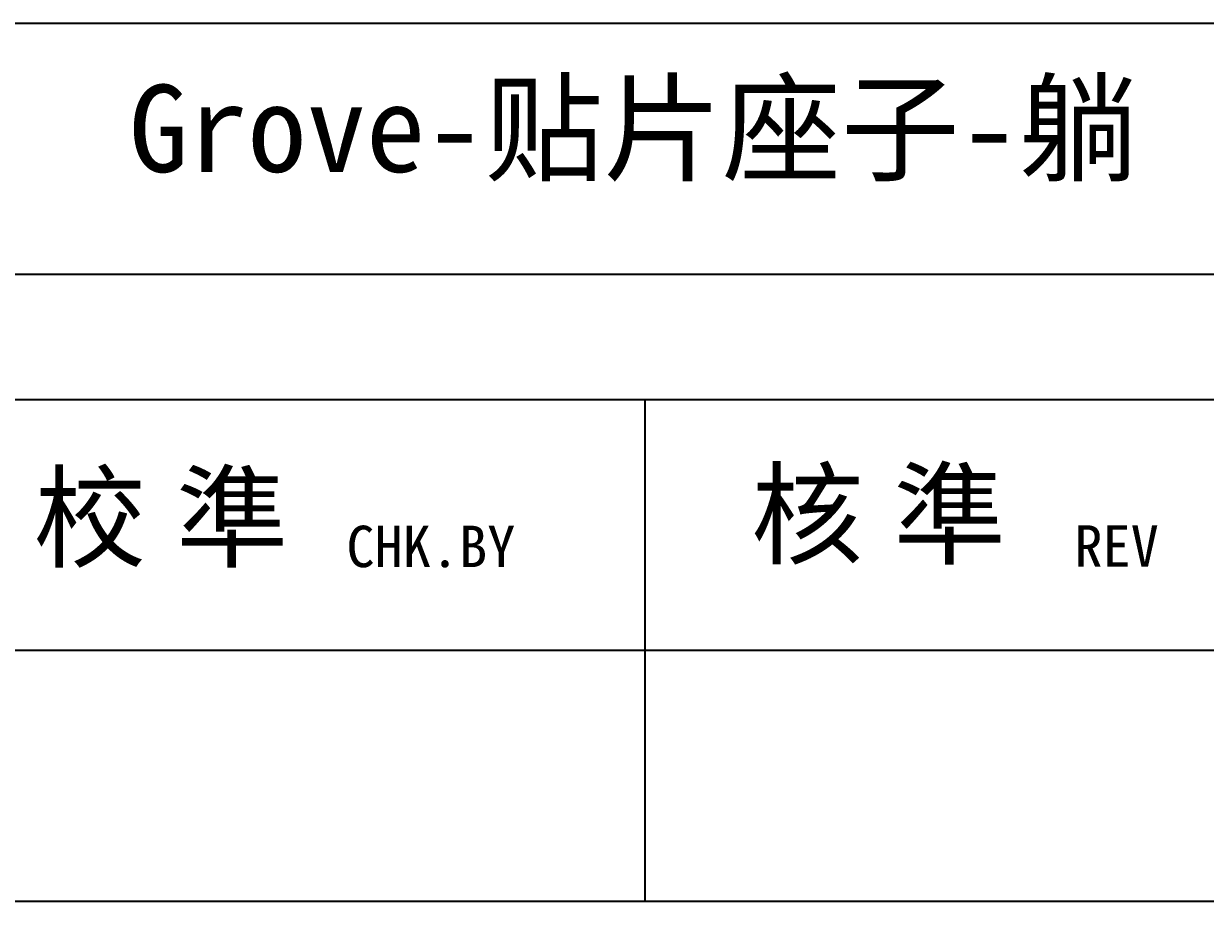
# Model space of a CAD drawing. Header units: millimetres. Extents: x -265 to 22, y 1477 to 1677.
# Drawn here: x -70.67 to -36.75, y 1497.31 to 1522.5 of the extents above; entities that cross this region are included whole.
import ezdxf

# ---------------------------------------------------------------- set-up
doc = ezdxf.new("R2010")
doc.units = ezdxf.units.MM
doc.layers.get('0').update_dxf_attribs({"linetype": 'CONTINUOUS'})
doc.styles.add('L', font='PMingLiU.ttf')

msp = doc.modelspace()

# ---------------------------------------------------------------- linework, layer by layer
at = {"color": 7}
for p, q in [((17.447, 1522.496), (-90.356, 1522.496)), ((-33.814, 1515.299), (-90.356, 1515.299)), ((-33.814, 1511.701), (-90.356, 1511.701)), ((-52.833, 1497.309), (-52.833, 1511.701)), ((-17.88, 1504.505), (-90.356, 1504.505)), ((17.447, 1497.309), (-90.356, 1497.309))]:
    msp.add_line(p, q, dxfattribs=at)

# ---------------------------------------------------------------- texts
at = {"color": 0, "style": 'L'}
for s, p in [('校 準', (-70.385, 1507.142)), ('核 準', (-49.794, 1507.232))]:
    msp.add_text(s, height=2.3645, dxfattribs=at).set_placement(p)
at = {"color": 0}
for s, p in [('CHK.BY', (-61.407, 1506.9)), ('REV', (-40.514, 1506.913))]:
    msp.add_text(s, height=1.1883, dxfattribs=at).set_placement(p)
at = {"insert": (-67.647, 1520.74), "char_height": 2.5, "width": 30.64869, "attachment_point": 1}
msp.add_mtext('{\\fKaiTi|b0|i0|c134|p49;Grove-贴片座子-躺}', dxfattribs=at)

doc.saveas('drawing.dxf')
